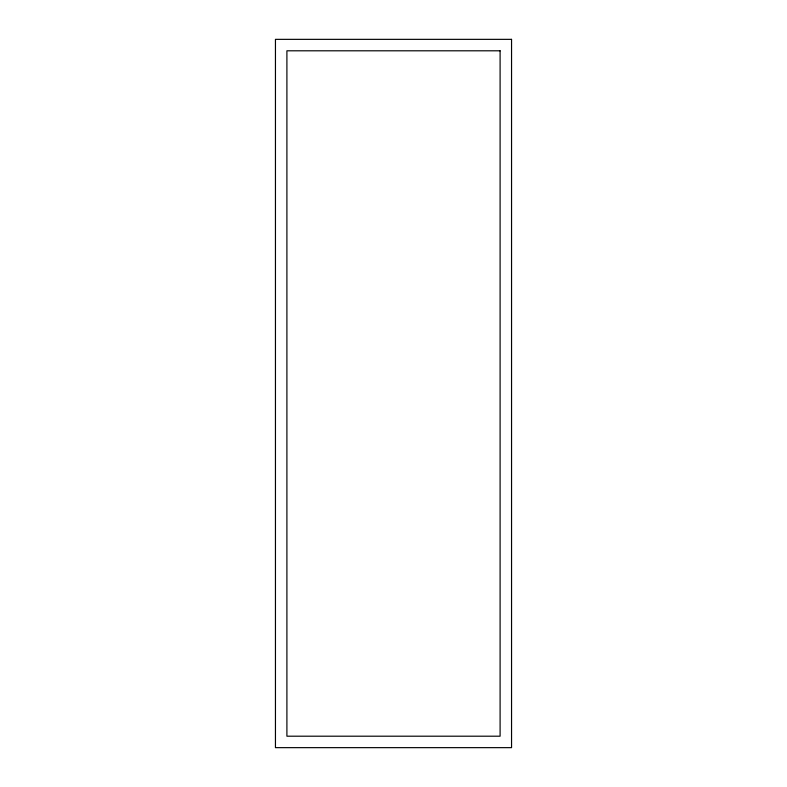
<?xml version="1.0" encoding="UTF-8"?>
<svg xmlns="http://www.w3.org/2000/svg" width="787" height="787" viewBox="0 0 787 787"><rect width="100%" height="100%" fill="white"/><g stroke="black" fill="none" stroke-linecap="round" stroke-linejoin="round"><path stroke-width="1.18" d="M511.55 39.35L275.45 39.35L275.45 747.65L511.55 747.65L511.55 39.35M500.099 50.801L286.901 50.801L286.901 736.199L500.099 736.199L500.099 50.801"/></g></svg>
